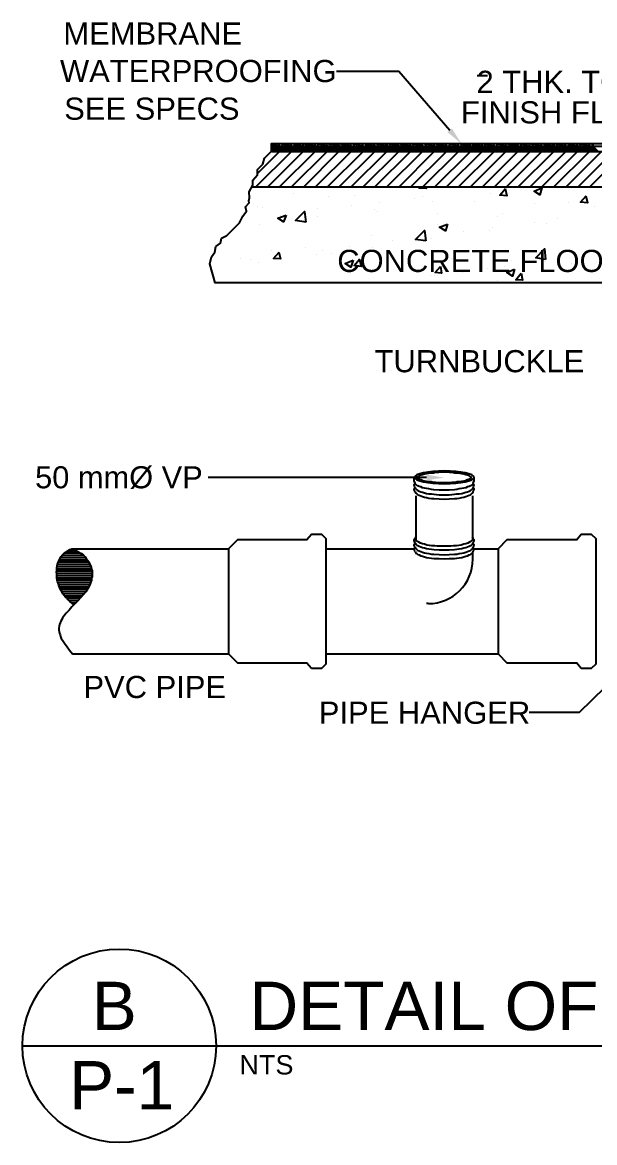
# Model space of a CAD drawing. Header units: millimetres. Extents: x 2391 to 3323, y 1596 to 2537.
# Drawn here: x 3116.76 to 3136.99, y 1746.99 to 1786.62 of the extents above; entities that cross this region are included whole.
import ezdxf

# ---------------------------------------------------------------- set-up
doc = ezdxf.new("R2010")
doc.units = ezdxf.units.MM
for name, color, linetype in [('Concrete slab piping', 201, 'Continuous'), ('LETTERS', 150, 'Continuous'), ('OUTLINE', 7, 'Continuous'), ('PIPE LINE', 7, 'Continuous'), ('PIPES', 20, 'Continuous'), ('TEXT', 130, 'Continuous')]:
    doc.layers.add(name, color=color, linetype=linetype)
doc.layers.add('HATCHES', color=7, linetype='Continuous', true_color=0xe6ac00)
doc.styles.add('PDF Arial', font='arial.ttf')
doc.styles.add('PDF Swis721 BT', font='swiss.ttf')

msp = doc.modelspace()

# ---------------------------------------------------------------- linework, layer by layer
at = {"layer": 'Concrete slab piping', "lineweight": 25}
for points in [[(3146.906, 1777.404), (3123.58, 1777.404), (3123.392, 1778.085), (3123.45, 1778.331), (3123.566, 1778.49), (3123.595, 1778.693), (3123.768, 1778.809), (3123.797, 1778.983), (3123.986, 1779.084), (3124.434, 1779.533), (3124.55, 1779.764), (3124.681, 1779.938), (3124.652, 1780.097), (3124.782, 1780.242), (3124.767, 1780.315), (3124.796, 1780.416), (3124.782, 1780.633), (3124.912, 1780.865), (3124.912, 1781.039), (3125.072, 1781.227), (3125.072, 1781.415), (3125.26, 1781.603), (3125.318, 1781.82), (3125.564, 1782.067), (3125.564, 1782.342), (3159.01, 1782.342)], [(3125.577, 1782.06), (3147.918, 1782.06), (3148.613, 1781.365), (3148.613, 1780.467), (3144.603, 1780.467)], [(3124.897, 1780.8), (3148.613, 1780.8)]]:
    msp.add_lwpolyline(points, dxfattribs=at)
at = {"layer": 'HATCHES', "lineweight": 25}
for points in [[(3125.577, 1782.32), (3125.577, 1782.335)], [(3125.577, 1782.248), (3125.592, 1782.262)], [(3125.737, 1782.06), (3125.577, 1782.219)], [(3125.606, 1782.277), (3125.635, 1782.32)], [(3125.795, 1782.06), (3125.621, 1782.248)], [(3125.65, 1782.248), (3125.722, 1782.335)], [(3125.867, 1782.06), (3125.679, 1782.248)], [(3125.722, 1782.262), (3125.766, 1782.306)], [(3125.939, 1782.06), (3125.751, 1782.248)], [(3125.78, 1782.248), (3125.867, 1782.335)], [(3125.78, 1782.32), (3125.795, 1782.335)], [(3126.012, 1782.06), (3125.824, 1782.248)], [(3125.853, 1782.248), (3125.881, 1782.277)], [(3126.084, 1782.06), (3125.896, 1782.248)], [(3125.91, 1782.306), (3125.939, 1782.335)], [(3125.925, 1782.248), (3125.997, 1782.335)], [(3126.157, 1782.06), (3125.968, 1782.248)], [(3125.997, 1782.248), (3126.012, 1782.262)], [(3126.026, 1782.277), (3126.07, 1782.32)], [(3126.229, 1782.06), (3126.041, 1782.248)], [(3126.07, 1782.248), (3126.142, 1782.335)], [(3126.287, 1782.06), (3126.113, 1782.248)], [(3126.157, 1782.262), (3126.186, 1782.306)], [(3126.359, 1782.06), (3126.171, 1782.248)], [(3126.2, 1782.248), (3126.287, 1782.335)], [(3126.2, 1782.32), (3126.214, 1782.335)], [(3126.432, 1782.06), (3126.243, 1782.248)], [(3126.272, 1782.248), (3126.316, 1782.277)], [(3126.504, 1782.06), (3126.316, 1782.248)], [(3126.33, 1782.306), (3126.359, 1782.335)], [(3126.345, 1782.248), (3126.432, 1782.335)], [(3126.576, 1782.06), (3126.388, 1782.248)], [(3126.417, 1782.248), (3126.432, 1782.262)], [(3126.446, 1782.277), (3126.49, 1782.32)], [(3126.649, 1782.06), (3126.461, 1782.248)], [(3126.49, 1782.248), (3126.562, 1782.335)], [(3126.721, 1782.06), (3126.533, 1782.248)], [(3126.576, 1782.262), (3126.605, 1782.306)], [(3126.779, 1782.06), (3126.605, 1782.248)], [(3126.62, 1782.32), (3126.634, 1782.335)], [(3126.634, 1782.248), (3126.707, 1782.335)], [(3126.852, 1782.06), (3126.663, 1782.248)], [(3126.692, 1782.248), (3126.736, 1782.277)], [(3126.924, 1782.06), (3126.736, 1782.248)], [(3126.75, 1782.306), (3126.779, 1782.335)], [(3126.765, 1782.248), (3126.852, 1782.335)], [(3126.996, 1782.06), (3126.808, 1782.248)], [(3126.837, 1782.248), (3126.852, 1782.262)], [(3126.866, 1782.277), (3126.909, 1782.32)], [(3127.069, 1782.06), (3126.881, 1782.248)], [(3126.909, 1782.248), (3126.982, 1782.335)], [(3127.141, 1782.06), (3126.953, 1782.248)], [(3126.996, 1782.262), (3127.025, 1782.306)], [(3127.214, 1782.06), (3127.025, 1782.248)], [(3127.054, 1782.248), (3127.127, 1782.335)], [(3127.054, 1782.32), (3127.054, 1782.335)], [(3127.271, 1782.06), (3127.083, 1782.248)], [(3127.127, 1782.248), (3127.156, 1782.277)], [(3127.344, 1782.06), (3127.156, 1782.248)], [(3127.17, 1782.306), (3127.199, 1782.335)], [(3127.185, 1782.248), (3127.271, 1782.335)], [(3127.416, 1782.06), (3127.228, 1782.248)], [(3127.257, 1782.248), (3127.271, 1782.262)], [(3127.3, 1782.277), (3127.329, 1782.32)], [(3127.489, 1782.06), (3127.3, 1782.248)], [(3127.329, 1782.248), (3127.416, 1782.335)], [(3127.561, 1782.06), (3127.373, 1782.248)], [(3127.416, 1782.262), (3127.445, 1782.306)], [(3127.633, 1782.06), (3127.445, 1782.248)], [(3127.474, 1782.248), (3127.547, 1782.335)], [(3127.474, 1782.32), (3127.474, 1782.335)], [(3127.706, 1782.06), (3127.518, 1782.248)], [(3127.547, 1782.248), (3127.576, 1782.277)], [(3127.764, 1782.06), (3127.576, 1782.248)], [(3127.59, 1782.306), (3127.619, 1782.335)], [(3127.619, 1782.248), (3127.691, 1782.335)], [(3127.836, 1782.06), (3127.648, 1782.248)], [(3127.677, 1782.248), (3127.691, 1782.262)], [(3127.72, 1782.277), (3127.749, 1782.32)], [(3127.909, 1782.06), (3127.72, 1782.248)], [(3127.749, 1782.248), (3127.836, 1782.335)], [(3127.981, 1782.06), (3127.793, 1782.248)], [(3127.836, 1782.262), (3127.88, 1782.306)], [(3128.053, 1782.06), (3127.865, 1782.248)], [(3127.894, 1782.248), (3127.966, 1782.335)], [(3127.894, 1782.32), (3127.909, 1782.335)], [(3128.126, 1782.06), (3127.937, 1782.248)], [(3127.966, 1782.248), (3127.995, 1782.277)], [(3128.01, 1782.306), (3128.039, 1782.335)], [(3128.198, 1782.06), (3128.01, 1782.248)], [(3128.039, 1782.248), (3128.111, 1782.335)], [(3128.256, 1782.06), (3128.068, 1782.248)], [(3128.111, 1782.248), (3128.126, 1782.262)], [(3128.14, 1782.277), (3128.169, 1782.32)], [(3128.328, 1782.06), (3128.14, 1782.248)], [(3128.169, 1782.248), (3128.256, 1782.335)], [(3128.401, 1782.06), (3128.213, 1782.248)], [(3128.256, 1782.262), (3128.299, 1782.306)], [(3128.473, 1782.06), (3128.285, 1782.248)], [(3128.314, 1782.248), (3128.401, 1782.335)], [(3128.314, 1782.32), (3128.328, 1782.335)], [(3128.546, 1782.06), (3128.357, 1782.248)], [(3128.386, 1782.248), (3128.415, 1782.277)], [(3128.43, 1782.306), (3128.459, 1782.335)], [(3128.618, 1782.06), (3128.43, 1782.248)], [(3128.459, 1782.248), (3128.531, 1782.335)], [(3128.69, 1782.06), (3128.502, 1782.248)], [(3128.531, 1782.248), (3128.546, 1782.262)], [(3128.56, 1782.277), (3128.589, 1782.32)], [(3128.748, 1782.06), (3128.56, 1782.248)], [(3128.604, 1782.248), (3128.676, 1782.335)], [(3128.821, 1782.06), (3128.632, 1782.248)], [(3128.676, 1782.262), (3128.719, 1782.306)], [(3128.893, 1782.06), (3128.705, 1782.248)], [(3128.734, 1782.248), (3128.821, 1782.335)], [(3128.734, 1782.32), (3128.748, 1782.335)], [(3128.965, 1782.06), (3128.777, 1782.248)], [(3128.806, 1782.248), (3128.835, 1782.277)], [(3129.038, 1782.06), (3128.85, 1782.248)], [(3128.864, 1782.306), (3128.893, 1782.335)], [(3128.879, 1782.248), (3128.951, 1782.335)], [(3129.11, 1782.06), (3128.922, 1782.248)], [(3128.951, 1782.248), (3128.965, 1782.262)], [(3128.98, 1782.277), (3129.009, 1782.32)], [(3129.168, 1782.06), (3128.994, 1782.248)], [(3129.023, 1782.248), (3129.096, 1782.335)], [(3129.241, 1782.06), (3129.052, 1782.248)], [(3129.11, 1782.262), (3129.139, 1782.306)], [(3129.313, 1782.06), (3129.125, 1782.248)], [(3129.154, 1782.248), (3129.241, 1782.335)], [(3129.154, 1782.32), (3129.168, 1782.335)], [(3129.385, 1782.06), (3129.197, 1782.248)], [(3129.226, 1782.248), (3129.255, 1782.277)], [(3129.458, 1782.06), (3129.27, 1782.248)], [(3129.284, 1782.306), (3129.313, 1782.335)], [(3129.299, 1782.248), (3129.371, 1782.335)], [(3129.53, 1782.06), (3129.342, 1782.248)], [(3129.371, 1782.248), (3129.385, 1782.262)], [(3129.4, 1782.277), (3129.443, 1782.32)], [(3129.603, 1782.06), (3129.414, 1782.248)], [(3129.443, 1782.248), (3129.516, 1782.335)], [(3129.66, 1782.06), (3129.487, 1782.248)], [(3129.53, 1782.262), (3129.559, 1782.306)], [(3129.733, 1782.06), (3129.545, 1782.248)], [(3129.574, 1782.32), (3129.588, 1782.335)], [(3129.588, 1782.248), (3129.66, 1782.335)], [(3129.805, 1782.06), (3129.617, 1782.248)], [(3129.646, 1782.248), (3129.689, 1782.277)], [(3129.878, 1782.06), (3129.689, 1782.248)], [(3129.704, 1782.306), (3129.733, 1782.335)], [(3129.718, 1782.248), (3129.805, 1782.335)], [(3129.95, 1782.06), (3129.762, 1782.248)], [(3129.791, 1782.248), (3129.805, 1782.262)], [(3129.82, 1782.277), (3129.863, 1782.32)], [(3130.022, 1782.06), (3129.834, 1782.248)], [(3129.863, 1782.248), (3129.936, 1782.335)], [(3130.095, 1782.06), (3129.907, 1782.248)], [(3129.95, 1782.262), (3129.979, 1782.306)], [(3130.153, 1782.06), (3129.979, 1782.248)], [(3129.993, 1782.32), (3130.008, 1782.335)], [(3130.008, 1782.248), (3130.08, 1782.335)], [(3130.225, 1782.06), (3130.037, 1782.248)], [(3130.08, 1782.248), (3130.109, 1782.277)], [(3130.298, 1782.06), (3130.109, 1782.248)], [(3130.124, 1782.306), (3130.153, 1782.335)], [(3130.138, 1782.248), (3130.225, 1782.335)], [(3130.37, 1782.06), (3130.182, 1782.248)], [(3130.211, 1782.248), (3130.225, 1782.262)], [(3130.24, 1782.277), (3130.283, 1782.32)], [(3130.442, 1782.06), (3130.254, 1782.248)], [(3130.283, 1782.248), (3130.355, 1782.335)], [(3130.515, 1782.06), (3130.327, 1782.248)], [(3130.37, 1782.262), (3130.399, 1782.306)], [(3130.587, 1782.06), (3130.399, 1782.248)], [(3130.428, 1782.248), (3130.5, 1782.335)], [(3130.428, 1782.32), (3130.428, 1782.335)], [(3130.645, 1782.06), (3130.471, 1782.248)], [(3130.5, 1782.248), (3130.529, 1782.277)], [(3130.717, 1782.06), (3130.529, 1782.248)], [(3130.544, 1782.306), (3130.573, 1782.335)], [(3130.558, 1782.248), (3130.645, 1782.335)], [(3130.79, 1782.06), (3130.602, 1782.248)], [(3130.631, 1782.248), (3130.645, 1782.262)], [(3130.674, 1782.277), (3130.703, 1782.32)], [(3130.862, 1782.06), (3130.674, 1782.248)], [(3130.703, 1782.248), (3130.79, 1782.335)], [(3130.935, 1782.06), (3130.746, 1782.248)], [(3130.79, 1782.262), (3130.833, 1782.306)], [(3131.007, 1782.06), (3130.819, 1782.248)], [(3130.848, 1782.248), (3130.92, 1782.335)], [(3130.848, 1782.32), (3130.848, 1782.335)], [(3131.079, 1782.06), (3130.891, 1782.248)], [(3130.92, 1782.248), (3130.949, 1782.277)], [(3130.964, 1782.306), (3130.993, 1782.335)], [(3131.137, 1782.06), (3130.964, 1782.248)], [(3130.993, 1782.248), (3131.065, 1782.335)], [(3131.21, 1782.06), (3131.021, 1782.248)], [(3131.05, 1782.248), (3131.079, 1782.262)], [(3131.094, 1782.277), (3131.123, 1782.32)], [(3131.282, 1782.06), (3131.094, 1782.248)], [(3131.123, 1782.248), (3131.21, 1782.335)], [(3131.355, 1782.06), (3131.166, 1782.248)], [(3131.21, 1782.262), (3131.253, 1782.306)], [(3131.427, 1782.06), (3131.239, 1782.248)], [(3131.268, 1782.248), (3131.34, 1782.335)], [(3131.268, 1782.32), (3131.282, 1782.335)], [(3131.499, 1782.06), (3131.311, 1782.248)], [(3131.34, 1782.248), (3131.369, 1782.277)], [(3131.383, 1782.306), (3131.412, 1782.335)], [(3131.572, 1782.06), (3131.383, 1782.248)], [(3131.412, 1782.248), (3131.485, 1782.335)], [(3131.63, 1782.06), (3131.456, 1782.248)], [(3131.485, 1782.248), (3131.499, 1782.262)], [(3131.514, 1782.277), (3131.543, 1782.32)], [(3131.702, 1782.06), (3131.514, 1782.248)], [(3131.543, 1782.248), (3131.63, 1782.335)], [(3131.774, 1782.06), (3131.586, 1782.248)], [(3131.63, 1782.262), (3131.673, 1782.306)], [(3131.847, 1782.06), (3131.659, 1782.248)], [(3131.688, 1782.248), (3131.774, 1782.335)], [(3131.688, 1782.32), (3131.702, 1782.335)], [(3131.919, 1782.06), (3131.731, 1782.248)], [(3131.76, 1782.248), (3131.789, 1782.277)], [(3131.992, 1782.06), (3131.803, 1782.248)], [(3131.818, 1782.306), (3131.832, 1782.335)], [(3131.832, 1782.248), (3131.905, 1782.335)], [(3132.064, 1782.06), (3131.876, 1782.248)], [(3131.905, 1782.248), (3131.919, 1782.262)], [(3131.934, 1782.277), (3131.963, 1782.32)], [(3132.122, 1782.06), (3131.948, 1782.248)], [(3131.977, 1782.248), (3132.049, 1782.335)], [(3132.194, 1782.06), (3132.006, 1782.248)], [(3132.064, 1782.262), (3132.093, 1782.306)], [(3132.267, 1782.06), (3132.078, 1782.248)], [(3132.107, 1782.248), (3132.194, 1782.335)], [(3132.107, 1782.32), (3132.122, 1782.335)], [(3132.339, 1782.06), (3132.151, 1782.248)], [(3132.18, 1782.248), (3132.209, 1782.277)], [(3132.411, 1782.06), (3132.223, 1782.248)], [(3132.238, 1782.306), (3132.267, 1782.335)], [(3132.252, 1782.248), (3132.325, 1782.335)], [(3132.484, 1782.06), (3132.296, 1782.248)], [(3132.325, 1782.248), (3132.339, 1782.262)], [(3132.354, 1782.277), (3132.397, 1782.32)], [(3132.556, 1782.06), (3132.368, 1782.248)], [(3132.397, 1782.248), (3132.469, 1782.335)], [(3132.614, 1782.06), (3132.44, 1782.248)], [(3132.484, 1782.262), (3132.513, 1782.306)], [(3132.687, 1782.06), (3132.498, 1782.248)], [(3132.527, 1782.248), (3132.614, 1782.335)], [(3132.527, 1782.32), (3132.542, 1782.335)], [(3132.759, 1782.06), (3132.571, 1782.248)], [(3132.6, 1782.248), (3132.643, 1782.277)], [(3132.831, 1782.06), (3132.643, 1782.248)], [(3132.658, 1782.306), (3132.687, 1782.335)], [(3132.672, 1782.248), (3132.759, 1782.335)], [(3132.904, 1782.06), (3132.716, 1782.248)], [(3132.744, 1782.248), (3132.759, 1782.262)], [(3132.773, 1782.277), (3132.817, 1782.32)], [(3132.976, 1782.06), (3132.788, 1782.248)], [(3132.817, 1782.248), (3132.889, 1782.335)], [(3133.049, 1782.06), (3132.86, 1782.248)], [(3132.904, 1782.262), (3132.933, 1782.306)], [(3133.106, 1782.06), (3132.933, 1782.248)], [(3132.947, 1782.32), (3132.962, 1782.335)], [(3132.962, 1782.248), (3133.034, 1782.335)], [(3133.179, 1782.06), (3132.991, 1782.248)], [(3133.02, 1782.248), (3133.063, 1782.277)], [(3133.251, 1782.06), (3133.063, 1782.248)], [(3133.077, 1782.306), (3133.106, 1782.335)], [(3133.092, 1782.248), (3133.179, 1782.335)], [(3133.324, 1782.06), (3133.135, 1782.248)], [(3133.164, 1782.248), (3133.179, 1782.262)], [(3133.193, 1782.277), (3133.237, 1782.32)], [(3133.396, 1782.06), (3133.208, 1782.248)], [(3133.237, 1782.248), (3133.309, 1782.335)], [(3133.468, 1782.06), (3133.28, 1782.248)], [(3133.324, 1782.262), (3133.353, 1782.306)], [(3133.541, 1782.06), (3133.353, 1782.248)], [(3133.382, 1782.248), (3133.454, 1782.335)], [(3133.382, 1782.32), (3133.382, 1782.335)], [(3133.599, 1782.06), (3133.425, 1782.248)], [(3133.454, 1782.248), (3133.483, 1782.277)], [(3133.671, 1782.06), (3133.483, 1782.248)], [(3133.497, 1782.306), (3133.526, 1782.335)], [(3133.512, 1782.248), (3133.599, 1782.335)], [(3133.744, 1782.06), (3133.555, 1782.248)], [(3133.584, 1782.248), (3133.599, 1782.262)], [(3133.628, 1782.277), (3133.657, 1782.32)], [(3133.816, 1782.06), (3133.628, 1782.248)], [(3133.657, 1782.248), (3133.744, 1782.335)], [(3133.888, 1782.06), (3133.7, 1782.248)], [(3133.744, 1782.262), (3133.772, 1782.306)], [(3133.961, 1782.06), (3133.772, 1782.248)], [(3133.801, 1782.248), (3133.874, 1782.335)], [(3133.801, 1782.32), (3133.801, 1782.335)], [(3134.033, 1782.06), (3133.845, 1782.248)], [(3133.874, 1782.248), (3133.903, 1782.277)], [(3133.917, 1782.306), (3133.946, 1782.335)], [(3134.091, 1782.06), (3133.917, 1782.248)], [(3133.946, 1782.248), (3134.019, 1782.335)], [(3134.163, 1782.06), (3133.975, 1782.248)], [(3134.004, 1782.248), (3134.019, 1782.262)], [(3134.048, 1782.277), (3134.077, 1782.32)], [(3134.236, 1782.06), (3134.048, 1782.248)], [(3134.077, 1782.248), (3134.163, 1782.335)], [(3134.308, 1782.06), (3134.12, 1782.248)], [(3134.163, 1782.262), (3134.207, 1782.306)], [(3134.381, 1782.06), (3134.192, 1782.248)], [(3134.221, 1782.248), (3134.294, 1782.335)], [(3134.221, 1782.32), (3134.236, 1782.335)], [(3134.453, 1782.06), (3134.265, 1782.248)], [(3134.294, 1782.248), (3134.323, 1782.277)], [(3134.337, 1782.306), (3134.366, 1782.335)], [(3134.525, 1782.06), (3134.337, 1782.248)], [(3134.366, 1782.248), (3134.439, 1782.335)], [(3134.583, 1782.06), (3134.41, 1782.248)], [(3134.439, 1782.248), (3134.453, 1782.262)], [(3134.467, 1782.277), (3134.496, 1782.32)], [(3134.656, 1782.06), (3134.467, 1782.248)], [(3134.496, 1782.248), (3134.583, 1782.335)], [(3134.728, 1782.06), (3134.54, 1782.248)], [(3134.583, 1782.262), (3134.627, 1782.306)], [(3134.8, 1782.06), (3134.612, 1782.248)], [(3134.641, 1782.248), (3134.728, 1782.335)], [(3134.641, 1782.32), (3134.656, 1782.335)], [(3134.873, 1782.06), (3134.685, 1782.248)], [(3134.714, 1782.248), (3134.743, 1782.277)], [(3134.757, 1782.306), (3134.786, 1782.335)], [(3134.945, 1782.06), (3134.757, 1782.248)], [(3134.786, 1782.248), (3134.858, 1782.335)], [(3135.018, 1782.06), (3134.829, 1782.248)], [(3134.858, 1782.248), (3134.873, 1782.262)], [(3134.887, 1782.277), (3134.916, 1782.32)], [(3135.076, 1782.06), (3134.902, 1782.248)], [(3134.931, 1782.248), (3135.003, 1782.335)], [(3135.148, 1782.06), (3134.96, 1782.248)], [(3135.003, 1782.262), (3135.047, 1782.306)], [(3135.22, 1782.06), (3135.032, 1782.248)], [(3135.061, 1782.248), (3135.148, 1782.335)], [(3135.061, 1782.32), (3135.076, 1782.335)], [(3135.293, 1782.06), (3135.105, 1782.248)], [(3135.134, 1782.248), (3135.162, 1782.277)], [(3135.365, 1782.06), (3135.177, 1782.248)], [(3135.191, 1782.306), (3135.22, 1782.335)], [(3135.206, 1782.248), (3135.278, 1782.335)], [(3135.438, 1782.06), (3135.249, 1782.248)], [(3135.278, 1782.248), (3135.293, 1782.262)], [(3135.307, 1782.277), (3135.351, 1782.32)], [(3135.51, 1782.06), (3135.322, 1782.248)], [(3135.351, 1782.248), (3135.423, 1782.335)], [(3135.568, 1782.06), (3135.394, 1782.248)], [(3135.438, 1782.262), (3135.467, 1782.306)], [(3135.64, 1782.06), (3135.452, 1782.248)], [(3135.481, 1782.248), (3135.568, 1782.335)], [(3135.481, 1782.32), (3135.495, 1782.335)], [(3135.713, 1782.06), (3135.524, 1782.248)], [(3135.553, 1782.248), (3135.597, 1782.277)], [(3135.785, 1782.06), (3135.597, 1782.248)], [(3135.611, 1782.306), (3135.64, 1782.335)], [(3135.626, 1782.248), (3135.713, 1782.335)], [(3135.857, 1782.06), (3135.669, 1782.248)], [(3135.698, 1782.248), (3135.713, 1782.262)], [(3135.727, 1782.277), (3135.771, 1782.32)], [(3135.93, 1782.06), (3135.742, 1782.248)], [(3135.771, 1782.248), (3135.843, 1782.335)], [(3136.002, 1782.06), (3135.814, 1782.248)], [(3135.857, 1782.262), (3135.886, 1782.306)], [(3136.06, 1782.06), (3135.886, 1782.248)], [(3135.901, 1782.32), (3135.915, 1782.335)], [(3135.915, 1782.248), (3135.988, 1782.335)], [(3136.133, 1782.06), (3135.944, 1782.248)], [(3135.973, 1782.248), (3136.017, 1782.277)], [(3136.205, 1782.06), (3136.017, 1782.248)], [(3136.031, 1782.306), (3136.06, 1782.335)], [(3136.046, 1782.248), (3136.133, 1782.335)], [(3136.277, 1782.06), (3136.089, 1782.248)], [(3136.118, 1782.248), (3136.133, 1782.262)], [(3136.147, 1782.277), (3136.19, 1782.32)], [(3136.35, 1782.06), (3136.162, 1782.248)], [(3136.19, 1782.248), (3136.263, 1782.335)], [(3136.422, 1782.06), (3136.234, 1782.248)], [(3136.277, 1782.262), (3136.306, 1782.306)], [(3136.495, 1782.06), (3136.306, 1782.248)], [(3136.335, 1782.248), (3136.408, 1782.335)], [(3136.335, 1782.32), (3136.335, 1782.335)], [(3136.552, 1782.06), (3136.364, 1782.248)], [(3136.408, 1782.248), (3136.437, 1782.277)], [(3136.625, 1782.06), (3136.437, 1782.248)], [(3136.451, 1782.306), (3136.48, 1782.335)], [(3136.466, 1782.248), (3136.552, 1782.335)], [(3136.697, 1782.06), (3136.509, 1782.248)], [(3136.538, 1782.248), (3136.552, 1782.262)], [(3136.581, 1782.277), (3136.61, 1782.32)], [(3136.77, 1782.06), (3136.581, 1782.248)], [(3136.61, 1782.248), (3136.697, 1782.335)], [(3136.842, 1782.06), (3136.654, 1782.248)], [(3136.697, 1782.262), (3136.726, 1782.306)], [(3136.914, 1782.06), (3136.726, 1782.248)], [(3136.755, 1782.248), (3136.828, 1782.335)], [(3136.755, 1782.32), (3136.755, 1782.335)], [(3136.987, 1782.06), (3136.799, 1782.248)], [(3136.828, 1782.248), (3136.856, 1782.277)], [(3137.045, 1782.06), (3136.856, 1782.248)], [(3136.871, 1782.306), (3136.9, 1782.335)], [(3136.9, 1782.248), (3136.972, 1782.335)], [(3137.117, 1782.06), (3136.929, 1782.248)], [(3136.958, 1782.248), (3136.972, 1782.262)], [(3125.013, 1780.8), (3126.272, 1782.06)], [(3125.085, 1781.292), (3125.853, 1782.06)], [(3125.433, 1780.8), (3126.692, 1782.06)], [(3125.664, 1782.06), (3125.577, 1782.146)], [(3125.592, 1782.06), (3125.577, 1782.074)], [(3125.853, 1780.8), (3127.112, 1782.06)], [(3126.272, 1780.8), (3127.532, 1782.06)], [(3126.707, 1780.8), (3127.952, 1782.06)], [(3127.127, 1780.8), (3128.386, 1782.06)], [(3127.547, 1780.8), (3128.806, 1782.06)], [(3127.966, 1780.8), (3129.226, 1782.06)], [(3128.386, 1780.8), (3129.646, 1782.06)], [(3128.806, 1780.8), (3130.066, 1782.06)], [(3129.226, 1780.8), (3130.486, 1782.06)], [(3129.646, 1780.8), (3130.906, 1782.06)], [(3130.08, 1780.8), (3131.326, 1782.06)], [(3130.5, 1780.8), (3131.76, 1782.06)], [(3130.92, 1780.8), (3132.18, 1782.06)], [(3131.34, 1780.8), (3132.6, 1782.06)], [(3131.76, 1780.8), (3133.02, 1782.06)], [(3132.18, 1780.8), (3133.439, 1782.06)], [(3132.6, 1780.8), (3133.859, 1782.06)], [(3133.034, 1780.8), (3134.279, 1782.06)], [(3133.454, 1780.8), (3134.714, 1782.06)], [(3133.874, 1780.8), (3135.134, 1782.06)], [(3134.294, 1780.8), (3135.553, 1782.06)], [(3134.714, 1780.8), (3135.973, 1782.06)], [(3135.134, 1780.8), (3136.393, 1782.06)], [(3135.553, 1780.8), (3136.813, 1782.06)], [(3135.988, 1780.8), (3137.233, 1782.06)], [(3136.408, 1780.8), (3137.667, 1782.06)], [(3136.828, 1780.8), (3138.087, 1782.06)], [(3125.201, 1780.785), (3125.201, 1780.785)], [(3131.021, 1780.8), (3131.036, 1780.742), (3130.79, 1780.757), (3130.833, 1780.8)], [(3133.309, 1780.583), (3133.309, 1780.583)], [(3133.411, 1780.785), (3133.411, 1780.785)], [(3133.83, 1780.742), (3133.888, 1780.481), (3133.642, 1780.51), (3133.845, 1780.742)], [(3126.359, 1780.568), (3126.359, 1780.568)], [(3127.576, 1780.467), (3127.576, 1780.467)], [(3128.488, 1780.481), (3128.488, 1780.481)], [(3129.4, 1780.264), (3129.4, 1780.264)], [(3130.616, 1780.395), (3130.616, 1780.395)], [(3130.906, 1780.467), (3130.906, 1780.467)], [(3131.268, 1780.293), (3131.268, 1780.293)], [(3132.73, 1780.293), (3132.73, 1780.293)], [(3134.858, 1780.206), (3134.858, 1780.206)], [(3136.06, 1780.264), (3136.06, 1780.264)], [(3136.683, 1780.481), (3136.741, 1780.235), (3136.495, 1780.264), (3136.697, 1780.481)], [(3125.085, 1780.119), (3125.085, 1780.119)], [(3125.259, 1780.062), (3125.259, 1780.062)], [(3125.881, 1779.801), (3125.881, 1779.801)], [(3127.199, 1780.033), (3127.199, 1780.033)], [(3128.401, 1780.134), (3128.401, 1780.134)], [(3129.212, 1780.004), (3129.212, 1780.004)], [(3129.327, 1779.946), (3129.327, 1779.946)], [(3131.456, 1779.859), (3131.456, 1779.859)], [(3133.744, 1779.873), (3133.744, 1779.873)], [(3136.987, 1780.119), (3136.987, 1780.119)], [(3125.158, 1779.468), (3125.158, 1779.468)], [(3127.199, 1779.743), (3127.199, 1779.743)], [(3131.427, 1779.468), (3131.427, 1779.468)], [(3133.57, 1779.757), (3133.57, 1779.757)], [(3134.873, 1779.555), (3134.873, 1779.555)], [(3135.278, 1779.511), (3135.278, 1779.511)], [(3135.698, 1779.671), (3135.698, 1779.671)], [(3129.096, 1779.077), (3129.096, 1779.077)], [(3132.368, 1779.222), (3132.368, 1779.222)], [(3133.266, 1779.251), (3133.266, 1779.251)], [(3133.367, 1779.352), (3133.367, 1779.352)], [(3126.779, 1778.672), (3126.779, 1778.672)], [(3128.343, 1778.686), (3128.343, 1778.686)], [(3129.154, 1778.672), (3129.154, 1778.672)], [(3129.849, 1778.889), (3129.849, 1778.889)], [(3131.224, 1778.976), (3131.224, 1778.976)], [(3124.463, 1778.281), (3124.463, 1778.281)], [(3124.839, 1778.237), (3124.839, 1778.237)], [(3125.577, 1778.541), (3125.577, 1778.541)], [(3125.824, 1778.498), (3125.881, 1778.252), (3125.635, 1778.266), (3125.838, 1778.498)], [(3127.156, 1778.425), (3127.156, 1778.425)], [(3127.358, 1778.556), (3127.358, 1778.556)], [(3127.691, 1778.454), (3127.691, 1778.454)], [(3128.676, 1778.237), (3128.734, 1777.991), (3128.488, 1778.02), (3128.69, 1778.252)], [(3129.82, 1778.367), (3129.82, 1778.367)], [(3131.948, 1778.281), (3131.948, 1778.281)], [(3136.335, 1778.31), (3136.335, 1778.31)], [(3125.114, 1778.136), (3125.114, 1778.136)], [(3133.222, 1777.933), (3133.222, 1777.933)], [(3133.816, 1777.977), (3133.816, 1777.977)], [(3134.062, 1778.194), (3134.062, 1778.194)], [(3135.235, 1778.179), (3135.235, 1778.179)], [(3135.901, 1777.89), (3135.901, 1777.89)], [(3136.19, 1778.092), (3136.19, 1778.092)], [(3131.181, 1777.658), (3131.181, 1777.658)], [(3131.326, 1777.658), (3131.326, 1777.658)], [(3132.31, 1777.788), (3132.31, 1777.788)], [(3133.57, 1777.499), (3133.57, 1777.499)]]:
    msp.add_lwpolyline(points, dxfattribs=at)
for points in [[(3135.134, 1780.771), (3135.061, 1780.525), (3134.858, 1780.655)], [(3126.084, 1779.801), (3125.997, 1779.569), (3125.795, 1779.7)], [(3126.779, 1779.555), (3126.417, 1779.613), (3126.736, 1779.931)], [(3131.789, 1779.482), (3131.716, 1779.251), (3131.514, 1779.381)], [(3131.021, 1778.889), (3130.66, 1778.947), (3130.978, 1779.265)], [(3135.264, 1778.237), (3134.916, 1778.295), (3135.22, 1778.614)], [(3128.459, 1778.208), (3128.372, 1777.962), (3128.169, 1778.092)], [(3131.543, 1777.991), (3131.586, 1777.745), (3131.355, 1777.774)], [(3134.163, 1777.89), (3134.091, 1777.644), (3133.888, 1777.774)], [(3134.395, 1777.745), (3134.439, 1777.499), (3134.207, 1777.513)]]:
    msp.add_lwpolyline(points, close=True, dxfattribs=at)
at = {"layer": 'LETTERS', "lineweight": 25}
msp.add_lwpolyline([(3155.537, 1750.409), (3116.76, 1750.409)], dxfattribs=at)
msp.add_circle((3120.184, 1750.416), 3.424, dxfattribs=at)
at = {"layer": 'OUTLINE', "lineweight": 25}
msp.add_lwpolyline([(3125.577, 1782.248), (3159.01, 1782.248)], dxfattribs=at)
at = {"layer": 'PIPE LINE', "lineweight": 25}
msp.add_lwpolyline([(3130.717, 1770.52), (3130.717, 1770.52)], dxfattribs=at)
at = {"layer": 'PIPES', "lineweight": 25}
for points in [[(3131.876, 1782.798), (3130.066, 1784.883), (3127.894, 1784.883), (3127.865, 1784.883)], [(3132.846, 1784.738), (3133.208, 1784.738)], [(3131.05, 1770.52), (3128.748, 1770.52), (3123.333, 1770.52)], [(3130.645, 1770.158), (3130.631, 1770.201), (3130.616, 1770.245), (3130.616, 1770.259), (3130.631, 1770.288), (3130.645, 1770.317), (3130.616, 1770.404), (3130.616, 1770.448), (3130.616, 1770.462), (3130.616, 1770.476), (3130.616, 1770.491), (3130.616, 1770.52)], [(3130.645, 1770.158), (3130.66, 1770.129), (3130.674, 1770.115), (3130.703, 1770.086), (3130.746, 1770.057), (3130.79, 1770.042), (3130.848, 1770.013), (3130.906, 1769.999), (3130.978, 1769.984), (3131.05, 1769.955), (3131.137, 1769.941), (3131.224, 1769.941), (3131.311, 1769.926), (3131.499, 1769.912), (3131.673, 1769.912), (3131.847, 1769.912), (3132.035, 1769.926), (3132.122, 1769.941), (3132.209, 1769.941), (3132.296, 1769.955), (3132.368, 1769.984), (3132.44, 1769.999), (3132.498, 1770.013), (3132.556, 1770.042), (3132.6, 1770.057), (3132.643, 1770.086), (3132.672, 1770.115), (3132.687, 1770.129), (3132.701, 1770.158), (3132.716, 1770.201), (3132.73, 1770.245), (3132.73, 1770.259), (3132.716, 1770.288), (3132.701, 1770.317), (3132.687, 1770.303), (3132.672, 1770.274), (3132.643, 1770.245), (3132.6, 1770.23), (3132.556, 1770.201), (3132.498, 1770.187), (3132.44, 1770.158), (3132.368, 1770.143), (3132.296, 1770.129), (3132.209, 1770.115), (3132.122, 1770.1), (3132.035, 1770.086), (3131.847, 1770.071), (3131.673, 1770.071), (3131.499, 1770.071), (3131.311, 1770.086), (3131.224, 1770.1), (3131.137, 1770.115), (3131.05, 1770.129), (3130.978, 1770.143), (3130.906, 1770.158), (3130.848, 1770.187), (3130.79, 1770.201), (3130.746, 1770.23), (3130.703, 1770.245), (3130.674, 1770.274), (3130.66, 1770.303), (3130.645, 1770.317)], [(3132.701, 1770.317), (3132.73, 1770.404), (3132.73, 1770.448), (3132.73, 1770.462), (3132.73, 1770.476), (3132.73, 1770.491), (3132.73, 1770.52)], [(3130.645, 1770.013), (3130.631, 1770.057), (3130.616, 1770.086), (3130.616, 1770.115), (3130.631, 1770.129), (3130.645, 1770.172)], [(3130.645, 1770.013), (3130.66, 1769.984), (3130.674, 1769.97), (3130.703, 1769.941), (3130.746, 1769.912), (3130.79, 1769.897), (3130.848, 1769.868), (3130.906, 1769.854), (3130.978, 1769.825), (3131.05, 1769.81), (3131.137, 1769.796), (3131.224, 1769.781), (3131.311, 1769.781), (3131.499, 1769.767), (3131.673, 1769.753), (3131.847, 1769.767), (3132.035, 1769.781), (3132.122, 1769.781), (3132.209, 1769.796), (3132.296, 1769.81), (3132.368, 1769.825), (3132.44, 1769.854), (3132.498, 1769.868), (3132.556, 1769.897), (3132.6, 1769.912), (3132.643, 1769.941), (3132.672, 1769.97), (3132.687, 1769.984), (3132.701, 1770.013), (3132.716, 1770.057), (3132.73, 1770.086), (3132.73, 1770.115), (3132.716, 1770.129), (3132.701, 1770.172)], [(3130.674, 1769.868), (3130.674, 1768.319)], [(3132.672, 1769.868), (3132.672, 1768.319)], [(3130.645, 1768.044), (3130.631, 1768.087), (3130.616, 1768.131), (3130.616, 1768.145), (3130.631, 1768.16), (3130.645, 1768.203), (3130.631, 1768.261), (3130.616, 1768.29), (3130.616, 1768.319), (3130.631, 1768.334), (3130.645, 1768.363), (3130.674, 1768.406)], [(3130.645, 1768.203), (3130.66, 1768.189), (3130.674, 1768.16), (3130.703, 1768.131), (3130.746, 1768.116), (3130.79, 1768.087), (3130.848, 1768.073), (3130.906, 1768.044), (3130.978, 1768.03), (3131.05, 1768.015), (3131.137, 1768.001), (3131.224, 1767.986), (3131.311, 1767.972), (3131.499, 1767.957), (3131.673, 1767.957), (3131.847, 1767.957), (3132.035, 1767.972), (3132.122, 1767.986), (3132.209, 1768.001), (3132.296, 1768.015), (3132.368, 1768.03), (3132.44, 1768.044), (3132.498, 1768.073), (3132.556, 1768.087), (3132.6, 1768.116), (3132.643, 1768.131), (3132.672, 1768.16), (3132.687, 1768.189), (3132.701, 1768.203), (3132.716, 1768.261), (3132.73, 1768.29), (3132.73, 1768.319), (3132.716, 1768.334), (3132.701, 1768.363), (3132.672, 1768.406), (3132.687, 1768.377), (3132.687, 1768.348), (3132.672, 1768.319), (3132.658, 1768.29), (3132.614, 1768.261), (3132.571, 1768.232), (3132.513, 1768.203), (3132.44, 1768.174), (3132.368, 1768.16), (3132.281, 1768.131), (3132.194, 1768.116), (3132.107, 1768.102), (3132.006, 1768.102), (3131.905, 1768.087), (3131.789, 1768.087), (3131.673, 1768.087), (3131.557, 1768.087), (3131.441, 1768.087), (3131.34, 1768.102), (3131.239, 1768.102), (3131.152, 1768.116), (3131.065, 1768.131), (3130.978, 1768.16), (3130.906, 1768.174), (3130.833, 1768.203), (3130.775, 1768.232), (3130.732, 1768.261), (3130.688, 1768.29), (3130.674, 1768.319), (3130.66, 1768.348), (3130.66, 1768.377), (3130.674, 1768.406)], [(3118.584, 1766.017), (3118.555, 1766.031), (3118.541, 1766.046), (3118.526, 1766.06), (3118.526, 1766.075), (3118.512, 1766.075), (3118.512, 1766.089), (3118.497, 1766.089), (3118.483, 1766.104), (3118.439, 1766.133), (3118.381, 1766.191), (3118.338, 1766.249), (3118.28, 1766.292), (3118.237, 1766.35), (3118.193, 1766.408), (3118.164, 1766.466), (3118.135, 1766.524), (3118.092, 1766.582), (3118.077, 1766.64), (3118.048, 1766.697), (3118.034, 1766.755), (3118.005, 1766.828), (3117.99, 1766.886), (3117.976, 1766.958), (3117.976, 1767.03), (3117.976, 1767.103), (3117.962, 1767.175), (3117.976, 1767.248), (3117.976, 1767.32), (3117.99, 1767.392), (3118.005, 1767.465), (3118.034, 1767.537), (3118.063, 1767.595), (3118.092, 1767.668), (3118.135, 1767.725), (3118.179, 1767.783), (3118.237, 1767.841), (3118.295, 1767.885), (3118.367, 1767.928), (3118.439, 1767.972), (3118.483, 1767.986), (3118.512, 1767.986), (3118.512, 1768.001), (3118.526, 1768.001), (3118.541, 1767.986), (3118.57, 1767.986), (3118.613, 1767.957), (3118.7, 1767.914), (3118.772, 1767.87), (3118.845, 1767.827), (3118.917, 1767.769), (3118.975, 1767.711), (3119.018, 1767.653), (3119.062, 1767.595), (3119.105, 1767.537), (3119.134, 1767.465), (3119.163, 1767.407), (3119.192, 1767.349), (3119.207, 1767.277), (3119.221, 1767.219), (3119.221, 1767.146), (3119.221, 1767.074), (3119.221, 1767.016), (3119.207, 1766.958), (3119.207, 1766.886), (3119.178, 1766.828), (3119.163, 1766.77), (3119.134, 1766.712), (3119.105, 1766.654), (3119.076, 1766.596), (3119.004, 1766.48), (3118.917, 1766.379), (3118.816, 1766.263), (3118.714, 1766.162), (3118.512, 1765.945), (3118.41, 1765.829), (3118.309, 1765.727), (3118.222, 1765.612), (3118.179, 1765.554), (3118.15, 1765.496), (3118.121, 1765.438), (3118.092, 1765.38), (3118.077, 1765.322), (3118.063, 1765.264), (3118.048, 1765.192), (3118.048, 1765.134), (3118.063, 1765.076), (3118.077, 1765.018), (3118.092, 1764.96), (3118.106, 1764.902), (3118.135, 1764.83), (3118.179, 1764.772), (3118.251, 1764.656), (3118.338, 1764.526), (3118.425, 1764.41), (3118.526, 1764.28), (3124.043, 1764.28)], [(3118.367, 1767.928), (3118.671, 1767.928)], [(3118.526, 1768.001), (3124.043, 1768.001)], [(3127.503, 1768.001), (3130.616, 1768.001)], [(3130.645, 1767.899), (3130.631, 1767.928), (3130.616, 1767.972), (3130.616, 1768.001), (3130.631, 1768.015), (3130.645, 1768.059)], [(3130.645, 1768.044), (3130.66, 1768.015), (3130.674, 1768.001), (3130.703, 1767.972), (3130.746, 1767.943), (3130.79, 1767.928), (3130.848, 1767.899), (3130.906, 1767.885), (3130.978, 1767.856), (3131.05, 1767.841), (3131.137, 1767.827), (3131.224, 1767.812), (3131.311, 1767.812), (3131.499, 1767.798), (3131.673, 1767.783), (3131.847, 1767.798), (3132.035, 1767.812), (3132.122, 1767.812), (3132.209, 1767.827), (3132.296, 1767.841), (3132.368, 1767.856), (3132.44, 1767.885), (3132.498, 1767.899), (3132.556, 1767.928), (3132.6, 1767.943), (3132.643, 1767.972), (3132.672, 1768.001), (3132.687, 1768.015), (3132.701, 1768.044), (3132.716, 1768.087), (3132.73, 1768.131), (3132.73, 1768.145), (3132.716, 1768.16), (3132.701, 1768.203)], [(3130.645, 1767.899), (3130.66, 1767.87), (3130.674, 1767.841), (3130.703, 1767.827), (3130.746, 1767.798), (3130.79, 1767.783), (3130.848, 1767.754), (3130.906, 1767.74), (3130.978, 1767.711), (3131.05, 1767.697), (3131.137, 1767.682), (3131.224, 1767.668), (3131.311, 1767.653), (3131.499, 1767.653), (3131.673, 1767.639), (3131.847, 1767.653), (3132.035, 1767.653), (3132.122, 1767.668), (3132.209, 1767.682), (3132.296, 1767.697), (3132.368, 1767.711), (3132.44, 1767.74), (3132.498, 1767.754), (3132.556, 1767.783), (3132.6, 1767.798), (3132.643, 1767.827), (3132.672, 1767.841), (3132.687, 1767.87), (3132.701, 1767.899), (3132.716, 1767.928), (3132.73, 1767.972), (3132.73, 1768.001), (3132.716, 1768.015), (3132.701, 1768.059)], [(3132.73, 1768.001), (3133.584, 1768.001)], [(3118.034, 1767.537), (3119.105, 1767.537)], [(3118.063, 1767.61), (3119.047, 1767.61)], [(3118.106, 1767.697), (3118.99, 1767.697)], [(3118.179, 1767.769), (3118.903, 1767.769)], [(3118.251, 1767.856), (3118.801, 1767.856)], [(3132.672, 1767.856), (3132.672, 1767.624)], [(3117.962, 1767.132), (3119.221, 1767.132)], [(3117.976, 1767.291), (3119.207, 1767.291)], [(3117.976, 1767.219), (3119.221, 1767.219)], [(3117.99, 1767.378), (3119.178, 1767.378)], [(3118.005, 1767.45), (3119.149, 1767.45)], [(3117.976, 1767.059), (3119.221, 1767.059)], [(3117.976, 1766.973), (3119.221, 1766.973)], [(3117.99, 1766.9), (3119.207, 1766.9)], [(3118.005, 1766.813), (3119.178, 1766.813)], [(3118.034, 1766.741), (3119.149, 1766.741)], [(3118.063, 1766.654), (3119.105, 1766.654)], [(3118.092, 1766.582), (3119.062, 1766.582)], [(3118.135, 1766.495), (3119.004, 1766.495)], [(3118.193, 1766.422), (3118.946, 1766.422)], [(3118.251, 1766.336), (3118.888, 1766.336)], [(3118.323, 1766.263), (3118.816, 1766.263)], [(3118.396, 1766.176), (3118.743, 1766.176)], [(3118.483, 1766.104), (3118.671, 1766.104)], [(3118.57, 1766.017), (3118.584, 1766.017)], [(3131.108, 1766.06), (3131.05, 1766.06)], [(3127.503, 1764.28), (3133.584, 1764.28)], [(3137.812, 1763.541), (3136.451, 1762.209), (3134.714, 1762.209), (3134.685, 1762.209)]]:
    msp.add_lwpolyline(points, dxfattribs=at)
for points in [[(3130.717, 1770.52), (3130.717, 1770.505), (3130.746, 1770.491), (3130.775, 1770.476), (3130.804, 1770.462), (3130.848, 1770.448), (3130.906, 1770.419), (3130.978, 1770.404), (3131.05, 1770.39), (3131.123, 1770.375), (3131.21, 1770.375), (3131.297, 1770.361), (3131.383, 1770.361), (3131.485, 1770.346), (3131.673, 1770.346), (3131.861, 1770.346), (3131.963, 1770.361), (3132.049, 1770.361), (3132.136, 1770.375), (3132.223, 1770.375), (3132.296, 1770.39), (3132.368, 1770.404), (3132.44, 1770.419), (3132.498, 1770.448), (3132.542, 1770.462), (3132.571, 1770.476), (3132.6, 1770.491), (3132.629, 1770.505), (3132.629, 1770.52), (3132.629, 1770.534), (3132.6, 1770.549), (3132.571, 1770.563), (3132.542, 1770.592), (3132.498, 1770.607), (3132.44, 1770.621), (3132.368, 1770.636), (3132.296, 1770.65), (3132.223, 1770.665), (3132.136, 1770.679), (3132.049, 1770.679), (3131.963, 1770.694), (3131.861, 1770.694), (3131.673, 1770.708), (3131.485, 1770.694), (3131.383, 1770.694), (3131.297, 1770.679), (3131.21, 1770.679), (3131.123, 1770.665), (3131.05, 1770.65), (3130.978, 1770.636), (3130.906, 1770.621), (3130.848, 1770.607), (3130.804, 1770.592), (3130.775, 1770.563), (3130.746, 1770.549), (3130.717, 1770.534)], [(3126.982, 1763.773), (3127.344, 1763.773), (3127.503, 1763.932), (3127.503, 1768.348), (3127.344, 1768.507), (3126.982, 1768.507), (3126.823, 1768.319), (3124.361, 1768.319), (3124.043, 1768.001), (3124.043, 1764.28), (3124.361, 1763.961), (3126.823, 1763.961)], [(3136.523, 1763.773), (3136.885, 1763.773), (3137.045, 1763.932), (3137.045, 1768.348), (3136.885, 1768.507), (3136.523, 1768.507), (3136.364, 1768.319), (3133.888, 1768.319), (3133.584, 1768.001), (3133.584, 1764.28), (3133.888, 1763.961), (3136.364, 1763.961)]]:
    msp.add_lwpolyline(points, close=True, dxfattribs=at)
msp.add_arc((3131.116, 1767.631), 1.571, 270, 360, dxfattribs=at)
for points in [[(3131.68, 1770.752), (3131.101, 1770.752), (3130.631, 1770.651), (3130.631, 1770.527)], [(3132.73, 1770.527), (3132.73, 1770.651), (3132.26, 1770.752), (3131.68, 1770.752)], [(3130.631, 1770.527), (3130.631, 1770.403), (3131.101, 1770.303), (3131.68, 1770.303)], [(3131.68, 1770.303), (3132.26, 1770.303), (3132.73, 1770.403), (3132.73, 1770.527)]]:
    msp.add_open_spline(points, degree=3, dxfattribs=at)
at = {"layer": 'PIPES', "transparency": 33554559}
for points in [[(3131.948, 1782.87), (3132.281, 1782.335), (3131.789, 1782.74)], [(3131.05, 1770.621), (3131.673, 1770.52), (3131.05, 1770.419)]]:
    msp.add_solid(points, dxfattribs=at)

# ---------------------------------------------------------------- texts
at = {"layer": 'TEXT', "style": 'PDF Swis721 BT'}
msp.add_text('B      DETAIL OF FLOOR DRAIN', height=1.70996, dxfattribs=at).set_placement((3119.212, 1750.973))
at = {"layer": 'TEXT', "attachment_point": 7}
for s, insert, char_height, style in [('MEMBRANE', (3118.208, 1785.839), 0.7831, 'PDF Swis721 BT'), ('WATERPROOFING', (3118.088, 1784.499), 0.78306, 'PDF Swis721 BT'), ('2 THK. TOPPING', (3132.817, 1784.116), 0.78306, 'PDF Swis721 BT'), ('SEE SPECS', (3118.237, 1783.167), 0.7831, 'PDF Swis721 BT'), ('FINISH FLOOR LEVEL', (3132.267, 1783.037), 0.78306, 'PDF Swis721 BT'), ('CONCRETE FLOORING', (3127.894, 1777.781), 0.78306, 'PDF Swis721 BT'), ('TURNBUCKLE', (3129.212, 1774.234), 0.7831, 'PDF Swis721 BT'), ('50 mmØ VP', (3117.209, 1770.11), 0.7793, 'PDF Arial'), ('PVC PIPE', (3118.917, 1762.708), 0.7831, 'PDF Swis721 BT'), ('PIPE HANGER', (3127.242, 1761.796), 0.78306, 'PDF Swis721 BT'), ('NTS', (3124.434, 1749.392), 0.684, 'PDF Swis721 BT'), ('P-1', (3118.41, 1748.164), 1.71, 'PDF Swis721 BT')]:
    msp.add_mtext(s, dxfattribs=dict(at, insert=insert, char_height=char_height, style=style))

doc.saveas('drawing.dxf')
